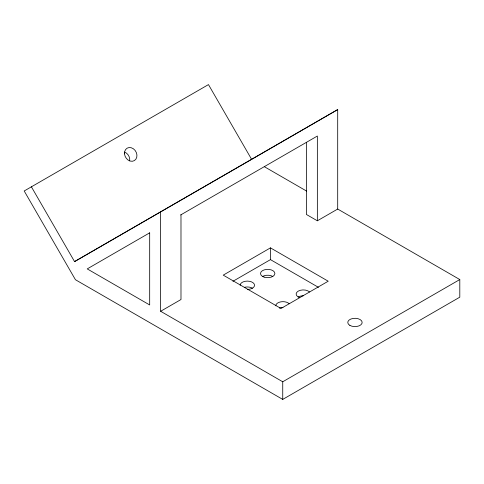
<?xml version="1.0" encoding="UTF-8"?>
<svg xmlns="http://www.w3.org/2000/svg" width="484" height="484" viewBox="0 0 484 484"><rect width="100%" height="100%" fill="white"/><g stroke="black" fill="none" stroke-linecap="round" stroke-linejoin="round"><path stroke-width="0.73" d="M282.735 399.403L282.735 381.779L160.634 311.279L160.634 211.823L337.699 109.59L337.699 209.046L459.8 279.552L459.8 297.176L282.735 399.403L75.437 279.722L24.2 190.98L208.465 84.597L251.632 159.369L74.56 261.596L31.393 186.824M74.56 261.596L160.634 211.823M251.632 159.369L337.699 109.59M180.665 214.957L317.353 136.034L317.353 220.795L337.699 209.046M160.634 311.279L180.986 299.529L180.986 214.769M270.459 247.868L223.233 275.136L280.992 308.483L328.219 281.216L270.459 247.868L270.459 259.63L318.484 287.351M232.937 281.295L270.459 259.63M282.735 381.779L459.8 279.552M264.3 166.665L306.584 191.083M317.353 220.795L306.402 214.472L306.402 142.363M124.582 152.073A7.193 5.875 60 0 1 129.67 160.888M262.606 276.443A7.193 4.156 0 0 1 272.782 276.443M240.149 285.257A7.193 4.156 0 0 1 247.348 281.101A7.193 4.156 0 0 1 254.542 285.257A7.193 4.156 0 0 1 247.348 289.408M244.305 287.363A7.193 4.156 0 0 1 252.436 288.192M275.765 305.815A7.193 4.156 0 0 1 281.095 301.804A7.193 4.156 0 0 1 289.19 303.74M299.711 297.666A7.193 4.156 0 0 1 298.223 291.132A7.193 4.156 0 0 1 309.536 291.991M298.223 297.001A7.193 4.156 0 0 1 303.311 295.784M279.359 308.09A7.193 4.156 0 0 1 282.958 307.534M149.683 232.84L87.229 268.898L149.683 304.956L149.683 232.84M349.878 325.387A7.193 4.156 0 0 0 361.917 323.524A7.193 4.156 0 0 0 353.102 318.436A7.193 4.156 0 0 0 349.878 325.387M124.515 153.833A7.193 5.875 60 0 0 134.316 160.634A7.193 5.875 60 0 0 133.33 148.745A7.193 5.875 60 0 0 124.515 153.833M264.101 277.102A7.193 4.156 0 0 0 274.888 273.508A7.193 4.156 0 0 0 264.101 269.909A7.193 4.156 0 0 0 264.101 277.102"/></g></svg>
